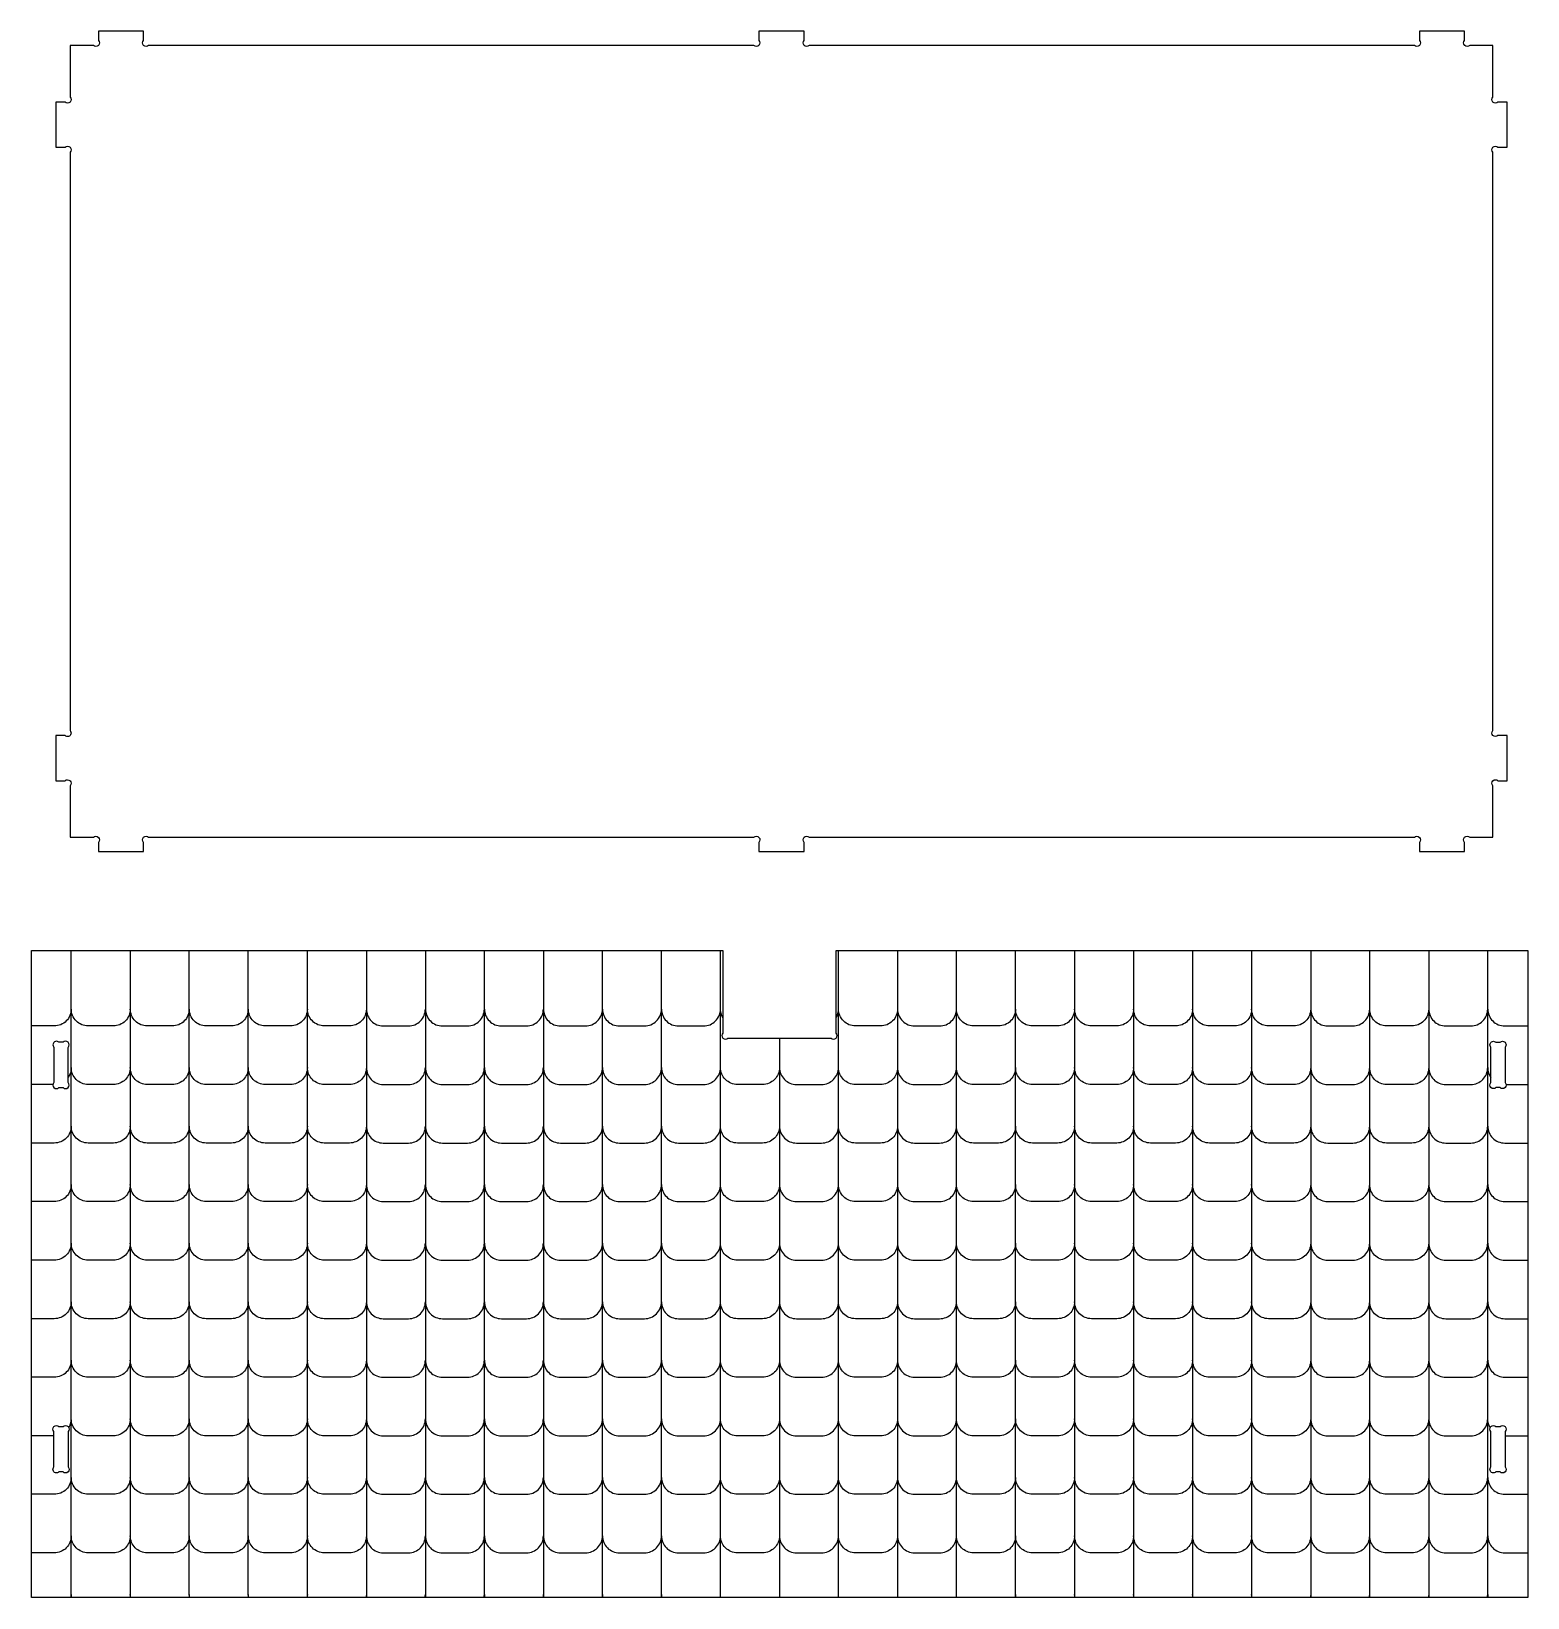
# Model space of a CAD drawing. Extents: x 7608.8 to 7696.2, y 648.4 to 713.
# Drawn here: x 7639.63 to 7666.09, y 648.87 to 676.56 of the extents above; entities that cross this region are included whole.
import ezdxf

# ---------------------------------------------------------------- set-up
doc = ezdxf.new("R2010")
doc.units = 0
doc.header["$MEASUREMENT"] = 0
doc.layers.add('LAYER1', color=18, linetype='CONTINUOUS')

msp = doc.modelspace()

# ---------------------------------------------------------------- linework, layer by layer
at = {"layer": 'LAYER1'}
for points in [[(7653.298, 662.064), (7653.298, 662.225, -1), (7653.387, 662.314), (7664.09, 662.314, -1), (7664.178, 662.225), (7664.178, 662.064), (7664.978, 662.064), (7664.978, 662.225, -1), (7665.067, 662.314), (7665.478, 662.314), (7665.478, 663.225, -1), (7665.567, 663.314), (7665.728, 663.314), (7665.728, 664.114), (7665.567, 664.114, -1), (7665.478, 664.202), (7665.478, 674.425, -1), (7665.567, 674.514), (7665.728, 674.514), (7665.728, 675.314), (7665.567, 675.314, -1), (7665.478, 675.402), (7665.478, 676.314), (7665.067, 676.314, -1), (7664.978, 676.402), (7664.978, 676.564), (7664.178, 676.564), (7664.178, 676.402, -1), (7664.09, 676.314), (7653.387, 676.314, -1), (7653.298, 676.402), (7653.298, 676.564), (7652.498, 676.564), (7652.498, 676.402, -1), (7652.41, 676.314), (7641.707, 676.314, -1), (7641.618, 676.402), (7641.618, 676.564), (7640.818, 676.564), (7640.818, 676.402, -1), (7640.73, 676.314), (7640.318, 676.314), (7640.318, 675.402, -1), (7640.23, 675.314), (7640.068, 675.314), (7640.068, 674.514), (7640.23, 674.514, -1), (7640.318, 674.425), (7640.318, 664.202, -1), (7640.23, 664.114), (7640.068, 664.114), (7640.068, 663.314), (7640.23, 663.314, -1), (7640.318, 663.225), (7640.318, 662.314), (7640.73, 662.314, -1), (7640.818, 662.225), (7640.818, 662.064), (7641.618, 662.064), (7641.618, 662.225, -1), (7641.707, 662.314), (7652.41, 662.314, -1), (7652.498, 662.225), (7652.498, 662.064)], [(7639.633, 660.314), (7651.863, 660.314), (7651.863, 658.853, 1), (7651.951, 658.765), (7653.774, 658.765, 1), (7653.863, 658.853), (7653.863, 660.314), (7666.093, 660.314), (7666.093, 648.872), (7639.633, 648.872)], [(7640.033, 658.601), (7640.033, 657.978, 1), (7640.121, 657.89), (7640.194, 657.89, 1), (7640.283, 657.978), (7640.283, 658.601, 1), (7640.194, 658.69), (7640.121, 658.69, 1)], [(7665.693, 658.601), (7665.693, 657.978, -1), (7665.604, 657.89), (7665.531, 657.89, -1), (7665.443, 657.978), (7665.443, 658.601, -1), (7665.531, 658.69), (7665.604, 658.69, -1)], [(7640.283, 651.807), (7640.283, 651.184, -1), (7640.194, 651.095), (7640.121, 651.095, -1), (7640.033, 651.184), (7640.033, 651.807, -1), (7640.121, 651.895), (7640.194, 651.895, -1)], [(7665.693, 651.807), (7665.693, 651.184, -1), (7665.604, 651.095), (7665.531, 651.095, -1), (7665.443, 651.184), (7665.443, 651.807, -1), (7665.531, 651.895), (7665.604, 651.895, -1)]]:
    msp.add_lwpolyline(points, format="xyb", close=True, dxfattribs=at)
for points in [[(7640.344, 648.872, -0.047899), (7640.339, 648.929), (7640.339, 660.314)], [(7641.383, 660.314), (7641.383, 648.929, -0.047899), (7641.377, 648.872)], [(7642.432, 648.872, -0.047899), (7642.426, 648.929), (7642.426, 660.314)], [(7643.475, 648.872, -0.047899), (7643.47, 648.929), (7643.47, 660.314)], [(7644.519, 648.872, -0.047899), (7644.514, 648.929), (7644.514, 660.314)], [(7645.557, 660.314), (7645.557, 648.929, 0.047899), (7645.563, 648.872)], [(7646.601, 660.314), (7646.601, 648.929, 0.047899), (7646.606, 648.872)], [(7647.639, 648.872, 0.047899), (7647.644, 648.929), (7647.644, 660.314)], [(7648.688, 660.314), (7648.688, 648.929, 0.047899), (7648.694, 648.872)], [(7649.726, 648.872, 0.047899), (7649.732, 648.929), (7649.732, 660.314)], [(7650.77, 648.872, 0.047899), (7650.775, 648.929), (7650.775, 660.314)], [(7651.825, 648.872, -0.047899), (7651.819, 648.929), (7651.819, 660.314)], [(7653.901, 648.872, 0.047899), (7653.906, 648.929), (7653.906, 660.314)], [(7654.95, 660.314), (7654.95, 648.929, -0.047899), (7654.945, 648.872)], [(7655.988, 648.872, 0.047899), (7655.994, 648.929), (7655.994, 660.314)], [(7657.043, 648.872, -0.047899), (7657.037, 648.929), (7657.037, 660.314)], [(7658.081, 660.314), (7658.081, 648.929, -0.047899), (7658.075, 648.872)], [(7659.125, 660.314), (7659.125, 648.929, -0.047899), (7659.119, 648.872)], [(7660.168, 660.314), (7660.168, 648.929, -0.047899), (7660.163, 648.872)], [(7661.212, 660.314), (7661.212, 648.929, -0.047899), (7661.206, 648.872)], [(7662.256, 660.314), (7662.256, 648.929, -0.047899), (7662.25, 648.872)], [(7663.294, 648.872, 0.047899), (7663.299, 648.929), (7663.299, 660.314)], [(7664.343, 660.314), (7664.343, 648.929, 0.047899), (7664.348, 648.872)], [(7665.381, 648.872, 0.047899), (7665.386, 648.929), (7665.386, 660.314)], [(7640.339, 659.279, -0.414214), (7640.039, 658.979), (7639.633, 658.979)], [(7641.383, 659.279, -0.414214), (7641.083, 658.979), (7640.639, 658.979, -0.414214), (7640.339, 659.279)], [(7642.426, 659.279, -0.414214), (7642.126, 658.979), (7641.683, 658.979, -0.414214), (7641.383, 659.279)], [(7643.47, 659.279, -0.414214), (7643.17, 658.979), (7642.726, 658.979, -0.414214), (7642.426, 659.279)], [(7644.514, 659.279, -0.414214), (7644.214, 658.979), (7643.77, 658.979, -0.414214), (7643.47, 659.279)], [(7645.557, 659.279, -0.414214), (7645.257, 658.979), (7644.814, 658.979, -0.414214), (7644.514, 659.279)], [(7645.557, 659.279, 0.414214), (7645.857, 658.979), (7646.301, 658.979, 0.414214), (7646.601, 659.279)], [(7646.601, 659.279, 0.414214), (7646.901, 658.979), (7647.344, 658.979, 0.414214), (7647.644, 659.279)], [(7647.644, 659.279, 0.414214), (7647.944, 658.979), (7648.388, 658.979, 0.414214), (7648.688, 659.279)], [(7648.688, 659.279, 0.414214), (7648.988, 658.979), (7649.432, 658.979, 0.414214), (7649.732, 659.279)], [(7649.732, 659.279, 0.414214), (7650.032, 658.979), (7650.475, 658.979, 0.414214), (7650.775, 659.279)], [(7650.775, 659.279, 0.414214), (7651.075, 658.979), (7651.519, 658.979, 0.414214), (7651.819, 659.279)], [(7651.863, 659.123, -0.137402), (7651.819, 659.279)], [(7653.863, 659.123, 0.137402), (7653.906, 659.279)], [(7654.95, 659.279, -0.414214), (7654.65, 658.979), (7654.206, 658.979, -0.414214), (7653.906, 659.279)], [(7654.95, 659.279, 0.414214), (7655.25, 658.979), (7655.694, 658.979, 0.414214), (7655.994, 659.279)], [(7657.037, 659.279, -0.414214), (7656.737, 658.979), (7656.294, 658.979, -0.414214), (7655.994, 659.279)], [(7658.081, 659.279, -0.414214), (7657.781, 658.979), (7657.337, 658.979, -0.414214), (7657.037, 659.279)], [(7659.125, 659.279, -0.414214), (7658.825, 658.979), (7658.381, 658.979, -0.414214), (7658.081, 659.279)], [(7660.168, 659.279, -0.414214), (7659.868, 658.979), (7659.425, 658.979, -0.414214), (7659.125, 659.279)], [(7661.212, 659.279, -0.414214), (7660.912, 658.979), (7660.468, 658.979, -0.414214), (7660.168, 659.279)], [(7662.256, 659.279, -0.414214), (7661.956, 658.979), (7661.512, 658.979, -0.414214), (7661.212, 659.279)], [(7662.256, 659.279, 0.414214), (7662.556, 658.979), (7662.999, 658.979, 0.414214), (7663.299, 659.279)], [(7664.343, 659.279, -0.414214), (7664.043, 658.979), (7663.599, 658.979, -0.414214), (7663.299, 659.279)], [(7664.343, 659.279, 0.414214), (7664.643, 658.979), (7665.086, 658.979, 0.414214), (7665.386, 659.279)], [(7665.386, 659.279, 0.414214), (7665.686, 658.979), (7666.093, 658.979)], [(7652.863, 658.765), (7652.863, 648.929, -0.047899), (7652.857, 648.872)], [(7640.339, 658.244, -0.156846), (7640.283, 658.069)], [(7641.383, 658.244, -0.414214), (7641.083, 657.944), (7640.639, 657.944, -0.414214), (7640.339, 658.244)], [(7642.426, 658.244, -0.414214), (7642.126, 657.944), (7641.683, 657.944, -0.414214), (7641.383, 658.244)], [(7643.47, 658.244, -0.414214), (7643.17, 657.944), (7642.726, 657.944, -0.414214), (7642.426, 658.244)], [(7644.514, 658.244, -0.414214), (7644.214, 657.944), (7643.77, 657.944, -0.414214), (7643.47, 658.244)], [(7645.557, 658.244, -0.414214), (7645.257, 657.944), (7644.814, 657.944, -0.414214), (7644.514, 658.244)], [(7645.557, 658.244, 0.414214), (7645.857, 657.944), (7646.301, 657.944, 0.414214), (7646.601, 658.244)], [(7646.601, 658.244, 0.414214), (7646.901, 657.944), (7647.344, 657.944, 0.414214), (7647.644, 658.244)], [(7647.644, 658.244, 0.414214), (7647.944, 657.944), (7648.388, 657.944, 0.414214), (7648.688, 658.244)], [(7648.688, 658.244, 0.414214), (7648.988, 657.944), (7649.432, 657.944, 0.414214), (7649.732, 658.244)], [(7649.732, 658.244, 0.414214), (7650.032, 657.944), (7650.475, 657.944, 0.414214), (7650.775, 658.244)], [(7650.775, 658.244, 0.414214), (7651.075, 657.944), (7651.519, 657.944, 0.414214), (7651.819, 658.244)], [(7652.863, 658.244, -0.414214), (7652.563, 657.944), (7652.119, 657.944, -0.414214), (7651.819, 658.244)], [(7652.863, 658.244, 0.414214), (7653.163, 657.944), (7653.606, 657.944, 0.414214), (7653.906, 658.244)], [(7654.95, 658.244, -0.414214), (7654.65, 657.944), (7654.206, 657.944, -0.414214), (7653.906, 658.244)], [(7654.95, 658.244, 0.414214), (7655.25, 657.944), (7655.694, 657.944, 0.414214), (7655.994, 658.244)], [(7657.037, 658.244, -0.414214), (7656.737, 657.944), (7656.294, 657.944, -0.414214), (7655.994, 658.244)], [(7658.081, 658.244, -0.414214), (7657.781, 657.944), (7657.337, 657.944, -0.414214), (7657.037, 658.244)], [(7659.125, 658.244, -0.414214), (7658.825, 657.944), (7658.381, 657.944, -0.414214), (7658.081, 658.244)], [(7660.168, 658.244, -0.414214), (7659.868, 657.944), (7659.425, 657.944, -0.414214), (7659.125, 658.244)], [(7661.212, 658.244, -0.414214), (7660.912, 657.944), (7660.468, 657.944, -0.414214), (7660.168, 658.244)], [(7662.256, 658.244, -0.414214), (7661.956, 657.944), (7661.512, 657.944, -0.414214), (7661.212, 658.244)], [(7662.256, 658.244, 0.414214), (7662.556, 657.944), (7662.999, 657.944, 0.414214), (7663.299, 658.244)], [(7664.343, 658.244, -0.414214), (7664.043, 657.944), (7663.599, 657.944, -0.414214), (7663.299, 658.244)], [(7664.343, 658.244, 0.414214), (7664.643, 657.944), (7665.086, 657.944, 0.414214), (7665.386, 658.244)], [(7665.386, 658.244, 0.156846), (7665.443, 658.069)], [(7640.339, 657.209, -0.414214), (7640.039, 656.909), (7639.633, 656.909)], [(7641.383, 657.209, -0.414214), (7641.083, 656.909), (7640.639, 656.909, -0.414214), (7640.339, 657.209)], [(7642.426, 657.209, -0.414214), (7642.126, 656.909), (7641.683, 656.909, -0.414214), (7641.383, 657.209)], [(7643.47, 657.209, -0.414214), (7643.17, 656.909), (7642.726, 656.909, -0.414214), (7642.426, 657.209)], [(7644.514, 657.209, -0.414214), (7644.214, 656.909), (7643.77, 656.909, -0.414214), (7643.47, 657.209)], [(7645.557, 657.209, -0.414214), (7645.257, 656.909), (7644.814, 656.909, -0.414214), (7644.514, 657.209)], [(7645.557, 657.209, 0.414214), (7645.857, 656.909), (7646.301, 656.909, 0.414214), (7646.601, 657.209)], [(7646.601, 657.209, 0.414214), (7646.901, 656.909), (7647.344, 656.909, 0.414214), (7647.644, 657.209)], [(7647.644, 657.209, 0.414214), (7647.944, 656.909), (7648.388, 656.909, 0.414214), (7648.688, 657.209)], [(7648.688, 657.209, 0.414214), (7648.988, 656.909), (7649.432, 656.909, 0.414214), (7649.732, 657.209)], [(7649.732, 657.209, 0.414214), (7650.032, 656.909), (7650.475, 656.909, 0.414214), (7650.775, 657.209)], [(7650.775, 657.209, 0.414214), (7651.075, 656.909), (7651.519, 656.909, 0.414214), (7651.819, 657.209)], [(7652.863, 657.209, -0.414214), (7652.563, 656.909), (7652.119, 656.909, -0.414214), (7651.819, 657.209)], [(7652.863, 657.209, 0.414214), (7653.163, 656.909), (7653.606, 656.909, 0.414214), (7653.906, 657.209)], [(7654.95, 657.209, -0.414214), (7654.65, 656.909), (7654.206, 656.909, -0.414214), (7653.906, 657.209)], [(7654.95, 657.209, 0.414214), (7655.25, 656.909), (7655.694, 656.909, 0.414214), (7655.994, 657.209)], [(7657.037, 657.209, -0.414214), (7656.737, 656.909), (7656.294, 656.909, -0.414214), (7655.994, 657.209)], [(7658.081, 657.209, -0.414214), (7657.781, 656.909), (7657.337, 656.909, -0.414214), (7657.037, 657.209)], [(7659.125, 657.209, -0.414214), (7658.825, 656.909), (7658.381, 656.909, -0.414214), (7658.081, 657.209)], [(7660.168, 657.209, -0.414214), (7659.868, 656.909), (7659.425, 656.909, -0.414214), (7659.125, 657.209)], [(7661.212, 657.209, -0.414214), (7660.912, 656.909), (7660.468, 656.909, -0.414214), (7660.168, 657.209)], [(7662.256, 657.209, -0.414214), (7661.956, 656.909), (7661.512, 656.909, -0.414214), (7661.212, 657.209)], [(7662.256, 657.209, 0.414214), (7662.556, 656.909), (7662.999, 656.909, 0.414214), (7663.299, 657.209)], [(7664.343, 657.209, -0.414214), (7664.043, 656.909), (7663.599, 656.909, -0.414214), (7663.299, 657.209)], [(7664.343, 657.209, 0.414214), (7664.643, 656.909), (7665.086, 656.909, 0.414214), (7665.386, 657.209)], [(7665.386, 657.209, 0.414214), (7665.686, 656.909), (7666.093, 656.909)], [(7640.339, 656.174, -0.414214), (7640.039, 655.874), (7639.633, 655.874)], [(7641.383, 656.174, -0.414214), (7641.083, 655.874), (7640.639, 655.874, -0.414214), (7640.339, 656.174)], [(7642.426, 656.174, -0.414214), (7642.126, 655.874), (7641.683, 655.874, -0.414214), (7641.383, 656.174)], [(7643.47, 656.174, -0.414214), (7643.17, 655.874), (7642.726, 655.874, -0.414214), (7642.426, 656.174)], [(7644.514, 656.174, -0.414214), (7644.214, 655.874), (7643.77, 655.874, -0.414214), (7643.47, 656.174)], [(7645.557, 656.174, -0.414214), (7645.257, 655.874), (7644.814, 655.874, -0.414214), (7644.514, 656.174)], [(7645.557, 656.174, 0.414214), (7645.857, 655.874), (7646.301, 655.874, 0.414214), (7646.601, 656.174)], [(7646.601, 656.174, 0.414214), (7646.901, 655.874), (7647.344, 655.874, 0.414214), (7647.644, 656.174)], [(7647.644, 656.174, 0.414214), (7647.944, 655.874), (7648.388, 655.874, 0.414214), (7648.688, 656.174)], [(7648.688, 656.174, 0.414214), (7648.988, 655.874), (7649.432, 655.874, 0.414214), (7649.732, 656.174)], [(7649.732, 656.174, 0.414214), (7650.032, 655.874), (7650.475, 655.874, 0.414214), (7650.775, 656.174)], [(7650.775, 656.174, 0.414214), (7651.075, 655.874), (7651.519, 655.874, 0.414214), (7651.819, 656.174)], [(7652.863, 656.174, -0.414214), (7652.563, 655.874), (7652.119, 655.874, -0.414214), (7651.819, 656.174)], [(7652.863, 656.174, 0.414214), (7653.163, 655.874), (7653.606, 655.874, 0.414214), (7653.906, 656.174)], [(7654.95, 656.174, -0.414214), (7654.65, 655.874), (7654.206, 655.874, -0.414214), (7653.906, 656.174)], [(7654.95, 656.174, 0.414214), (7655.25, 655.874), (7655.694, 655.874, 0.414214), (7655.994, 656.174)], [(7657.037, 656.174, -0.414214), (7656.737, 655.874), (7656.294, 655.874, -0.414214), (7655.994, 656.174)], [(7658.081, 656.174, -0.414214), (7657.781, 655.874), (7657.337, 655.874, -0.414214), (7657.037, 656.174)], [(7659.125, 656.174, -0.414214), (7658.825, 655.874), (7658.381, 655.874, -0.414214), (7658.081, 656.174)], [(7660.168, 656.174, -0.414214), (7659.868, 655.874), (7659.425, 655.874, -0.414214), (7659.125, 656.174)], [(7661.212, 656.174, -0.414214), (7660.912, 655.874), (7660.468, 655.874, -0.414214), (7660.168, 656.174)], [(7662.256, 656.174, -0.414214), (7661.956, 655.874), (7661.512, 655.874, -0.414214), (7661.212, 656.174)], [(7662.256, 656.174, 0.414214), (7662.556, 655.874), (7662.999, 655.874, 0.414214), (7663.299, 656.174)], [(7664.343, 656.174, -0.414214), (7664.043, 655.874), (7663.599, 655.874, -0.414214), (7663.299, 656.174)], [(7664.343, 656.174, 0.414214), (7664.643, 655.874), (7665.086, 655.874, 0.414214), (7665.386, 656.174)], [(7665.386, 656.174, 0.414214), (7665.686, 655.874), (7666.093, 655.874)], [(7640.339, 655.139, -0.414214), (7640.039, 654.839), (7639.633, 654.839)], [(7641.383, 655.139, -0.414214), (7641.083, 654.839), (7640.639, 654.839, -0.414214), (7640.339, 655.139)], [(7642.426, 655.139, -0.414214), (7642.126, 654.839), (7641.683, 654.839, -0.414214), (7641.383, 655.139)], [(7643.47, 655.139, -0.414214), (7643.17, 654.839), (7642.726, 654.839, -0.414214), (7642.426, 655.139)], [(7644.514, 655.139, -0.414214), (7644.214, 654.839), (7643.77, 654.839, -0.414214), (7643.47, 655.139)], [(7645.557, 655.139, -0.414214), (7645.257, 654.839), (7644.814, 654.839, -0.414214), (7644.514, 655.139)], [(7645.557, 655.139, 0.414214), (7645.857, 654.839), (7646.301, 654.839, 0.414214), (7646.601, 655.139)], [(7646.601, 655.139, 0.414214), (7646.901, 654.839), (7647.344, 654.839, 0.414214), (7647.644, 655.139)], [(7647.644, 655.139, 0.414214), (7647.944, 654.839), (7648.388, 654.839, 0.414214), (7648.688, 655.139)], [(7648.688, 655.139, 0.414214), (7648.988, 654.839), (7649.432, 654.839, 0.414214), (7649.732, 655.139)], [(7649.732, 655.139, 0.414214), (7650.032, 654.839), (7650.475, 654.839, 0.414214), (7650.775, 655.139)], [(7650.775, 655.139, 0.414214), (7651.075, 654.839), (7651.519, 654.839, 0.414214), (7651.819, 655.139)], [(7652.863, 655.139, -0.414214), (7652.563, 654.839), (7652.119, 654.839, -0.414214), (7651.819, 655.139)], [(7652.863, 655.139, 0.414214), (7653.163, 654.839), (7653.606, 654.839, 0.414214), (7653.906, 655.139)], [(7654.95, 655.139, -0.414214), (7654.65, 654.839), (7654.206, 654.839, -0.414214), (7653.906, 655.139)], [(7654.95, 655.139, 0.414214), (7655.25, 654.839), (7655.694, 654.839, 0.414214), (7655.994, 655.139)], [(7657.037, 655.139, -0.414214), (7656.737, 654.839), (7656.294, 654.839, -0.414214), (7655.994, 655.139)], [(7658.081, 655.139, -0.414214), (7657.781, 654.839), (7657.337, 654.839, -0.414214), (7657.037, 655.139)], [(7659.125, 655.139, -0.414214), (7658.825, 654.839), (7658.381, 654.839, -0.414214), (7658.081, 655.139)], [(7660.168, 655.139, -0.414214), (7659.868, 654.839), (7659.425, 654.839, -0.414214), (7659.125, 655.139)], [(7661.212, 655.139, -0.414214), (7660.912, 654.839), (7660.468, 654.839, -0.414214), (7660.168, 655.139)], [(7662.256, 655.139, -0.414214), (7661.956, 654.839), (7661.512, 654.839, -0.414214), (7661.212, 655.139)], [(7662.256, 655.139, 0.414214), (7662.556, 654.839), (7662.999, 654.839, 0.414214), (7663.299, 655.139)], [(7664.343, 655.139, -0.414214), (7664.043, 654.839), (7663.599, 654.839, -0.414214), (7663.299, 655.139)], [(7664.343, 655.139, 0.414214), (7664.643, 654.839), (7665.086, 654.839, 0.414214), (7665.386, 655.139)], [(7665.386, 655.139, 0.414214), (7665.686, 654.839), (7666.093, 654.839)], [(7640.339, 654.104, -0.414214), (7640.039, 653.804), (7639.633, 653.804)], [(7641.383, 654.104, -0.414214), (7641.083, 653.804), (7640.639, 653.804, -0.414214), (7640.339, 654.104)], [(7642.426, 654.104, -0.414214), (7642.126, 653.804), (7641.683, 653.804, -0.414214), (7641.383, 654.104)], [(7643.47, 654.104, -0.414214), (7643.17, 653.804), (7642.726, 653.804, -0.414214), (7642.426, 654.104)], [(7644.514, 654.104, -0.414214), (7644.214, 653.804), (7643.77, 653.804, -0.414214), (7643.47, 654.104)], [(7645.557, 654.104, -0.414214), (7645.257, 653.804), (7644.814, 653.804, -0.414214), (7644.514, 654.104)], [(7645.557, 654.104, 0.414214), (7645.857, 653.804), (7646.301, 653.804, 0.414214), (7646.601, 654.104)], [(7646.601, 654.104, 0.414214), (7646.901, 653.804), (7647.344, 653.804, 0.414214), (7647.644, 654.104)], [(7647.644, 654.104, 0.414214), (7647.944, 653.804), (7648.388, 653.804, 0.414214), (7648.688, 654.104)], [(7648.688, 654.104, 0.414214), (7648.988, 653.804), (7649.432, 653.804, 0.414214), (7649.732, 654.104)], [(7649.732, 654.104, 0.414214), (7650.032, 653.804), (7650.475, 653.804, 0.414214), (7650.775, 654.104)], [(7650.775, 654.104, 0.414214), (7651.075, 653.804), (7651.519, 653.804, 0.414214), (7651.819, 654.104)], [(7652.863, 654.104, -0.414214), (7652.563, 653.804), (7652.119, 653.804, -0.414214), (7651.819, 654.104)], [(7652.863, 654.104, 0.414214), (7653.163, 653.804), (7653.606, 653.804, 0.414214), (7653.906, 654.104)], [(7654.95, 654.104, -0.414214), (7654.65, 653.804), (7654.206, 653.804, -0.414214), (7653.906, 654.104)], [(7654.95, 654.104, 0.414214), (7655.25, 653.804), (7655.694, 653.804, 0.414214), (7655.994, 654.104)], [(7657.037, 654.104, -0.414214), (7656.737, 653.804), (7656.294, 653.804, -0.414214), (7655.994, 654.104)], [(7658.081, 654.104, -0.414214), (7657.781, 653.804), (7657.337, 653.804, -0.414214), (7657.037, 654.104)], [(7659.125, 654.104, -0.414214), (7658.825, 653.804), (7658.381, 653.804, -0.414214), (7658.081, 654.104)], [(7660.168, 654.104, -0.414214), (7659.868, 653.804), (7659.425, 653.804, -0.414214), (7659.125, 654.104)], [(7661.212, 654.104, -0.414214), (7660.912, 653.804), (7660.468, 653.804, -0.414214), (7660.168, 654.104)], [(7662.256, 654.104, -0.414214), (7661.956, 653.804), (7661.512, 653.804, -0.414214), (7661.212, 654.104)], [(7662.256, 654.104, 0.414214), (7662.556, 653.804), (7662.999, 653.804, 0.414214), (7663.299, 654.104)], [(7664.343, 654.104, -0.414214), (7664.043, 653.804), (7663.599, 653.804, -0.414214), (7663.299, 654.104)], [(7664.343, 654.104, 0.414214), (7664.643, 653.804), (7665.086, 653.804, 0.414214), (7665.386, 654.104)], [(7665.386, 654.104, 0.414214), (7665.686, 653.804), (7666.093, 653.804)], [(7640.339, 653.069, -0.414214), (7640.039, 652.769), (7639.633, 652.769)], [(7641.383, 653.069, -0.414214), (7641.083, 652.769), (7640.639, 652.769, -0.414214), (7640.339, 653.069)], [(7642.426, 653.069, -0.414214), (7642.126, 652.769), (7641.683, 652.769, -0.414214), (7641.383, 653.069)], [(7643.47, 653.069, -0.414214), (7643.17, 652.769), (7642.726, 652.769, -0.414214), (7642.426, 653.069)], [(7644.514, 653.069, -0.414214), (7644.214, 652.769), (7643.77, 652.769, -0.414214), (7643.47, 653.069)], [(7645.557, 653.069, -0.414214), (7645.257, 652.769), (7644.814, 652.769, -0.414214), (7644.514, 653.069)], [(7645.557, 653.069, 0.414214), (7645.857, 652.769), (7646.301, 652.769, 0.414214), (7646.601, 653.069)], [(7646.601, 653.069, 0.414214), (7646.901, 652.769), (7647.344, 652.769, 0.414214), (7647.644, 653.069)], [(7647.644, 653.069, 0.414214), (7647.944, 652.769), (7648.388, 652.769, 0.414214), (7648.688, 653.069)], [(7648.688, 653.069, 0.414214), (7648.988, 652.769), (7649.432, 652.769, 0.414214), (7649.732, 653.069)], [(7649.732, 653.069, 0.414214), (7650.032, 652.769), (7650.475, 652.769, 0.414214), (7650.775, 653.069)], [(7650.775, 653.069, 0.414214), (7651.075, 652.769), (7651.519, 652.769, 0.414214), (7651.819, 653.069)], [(7652.863, 653.069, -0.414214), (7652.563, 652.769), (7652.119, 652.769, -0.414214), (7651.819, 653.069)], [(7652.863, 653.069, 0.414214), (7653.163, 652.769), (7653.606, 652.769, 0.414214), (7653.906, 653.069)], [(7654.95, 653.069, -0.414214), (7654.65, 652.769), (7654.206, 652.769, -0.414214), (7653.906, 653.069)], [(7654.95, 653.069, 0.414214), (7655.25, 652.769), (7655.694, 652.769, 0.414214), (7655.994, 653.069)], [(7657.037, 653.069, -0.414214), (7656.737, 652.769), (7656.294, 652.769, -0.414214), (7655.994, 653.069)], [(7658.081, 653.069, -0.414214), (7657.781, 652.769), (7657.337, 652.769, -0.414214), (7657.037, 653.069)], [(7659.125, 653.069, -0.414214), (7658.825, 652.769), (7658.381, 652.769, -0.414214), (7658.081, 653.069)], [(7660.168, 653.069, -0.414214), (7659.868, 652.769), (7659.425, 652.769, -0.414214), (7659.125, 653.069)], [(7661.212, 653.069, -0.414214), (7660.912, 652.769), (7660.468, 652.769, -0.414214), (7660.168, 653.069)], [(7662.256, 653.069, -0.414214), (7661.956, 652.769), (7661.512, 652.769, -0.414214), (7661.212, 653.069)], [(7662.256, 653.069, 0.414214), (7662.556, 652.769), (7662.999, 652.769, 0.414214), (7663.299, 653.069)], [(7664.343, 653.069, -0.414214), (7664.043, 652.769), (7663.599, 652.769, -0.414214), (7663.299, 653.069)], [(7664.343, 653.069, 0.414214), (7664.643, 652.769), (7665.086, 652.769, 0.414214), (7665.386, 653.069)], [(7665.386, 653.069, 0.414214), (7665.686, 652.769), (7666.093, 652.769)], [(7641.383, 652.034, -0.414214), (7641.083, 651.734), (7640.639, 651.734, -0.414214), (7640.339, 652.034)], [(7642.426, 652.034, -0.414214), (7642.126, 651.734), (7641.683, 651.734, -0.414214), (7641.383, 652.034)], [(7643.47, 652.034, -0.414214), (7643.17, 651.734), (7642.726, 651.734, -0.414214), (7642.426, 652.034)], [(7644.514, 652.034, -0.414214), (7644.214, 651.734), (7643.77, 651.734, -0.414214), (7643.47, 652.034)], [(7645.557, 652.034, -0.414214), (7645.257, 651.734), (7644.814, 651.734, -0.414214), (7644.514, 652.034)], [(7645.557, 652.034, 0.414214), (7645.857, 651.734), (7646.301, 651.734, 0.414214), (7646.601, 652.034)], [(7646.601, 652.034, 0.414214), (7646.901, 651.734), (7647.344, 651.734, 0.414214), (7647.644, 652.034)], [(7647.644, 652.034, 0.414214), (7647.944, 651.734), (7648.388, 651.734, 0.414214), (7648.688, 652.034)], [(7648.688, 652.034, 0.414214), (7648.988, 651.734), (7649.432, 651.734, 0.414214), (7649.732, 652.034)], [(7649.732, 652.034, 0.414214), (7650.032, 651.734), (7650.475, 651.734, 0.414214), (7650.775, 652.034)], [(7650.775, 652.034, 0.414214), (7651.075, 651.734), (7651.519, 651.734, 0.414214), (7651.819, 652.034)], [(7652.863, 652.034, -0.414214), (7652.563, 651.734), (7652.119, 651.734, -0.414214), (7651.819, 652.034)], [(7652.863, 652.034, 0.414214), (7653.163, 651.734), (7653.606, 651.734, 0.414214), (7653.906, 652.034)], [(7654.95, 652.034, -0.414214), (7654.65, 651.734), (7654.206, 651.734, -0.414214), (7653.906, 652.034)], [(7654.95, 652.034, 0.414214), (7655.25, 651.734), (7655.694, 651.734, 0.414214), (7655.994, 652.034)], [(7657.037, 652.034, -0.414214), (7656.737, 651.734), (7656.294, 651.734, -0.414214), (7655.994, 652.034)], [(7658.081, 652.034, -0.414214), (7657.781, 651.734), (7657.337, 651.734, -0.414214), (7657.037, 652.034)], [(7659.125, 652.034, -0.414214), (7658.825, 651.734), (7658.381, 651.734, -0.414214), (7658.081, 652.034)], [(7660.168, 652.034, -0.414214), (7659.868, 651.734), (7659.425, 651.734, -0.414214), (7659.125, 652.034)], [(7661.212, 652.034, -0.414214), (7660.912, 651.734), (7660.468, 651.734, -0.414214), (7660.168, 652.034)], [(7662.256, 652.034, -0.414214), (7661.956, 651.734), (7661.512, 651.734, -0.414214), (7661.212, 652.034)], [(7662.256, 652.034, 0.414214), (7662.556, 651.734), (7662.999, 651.734, 0.414214), (7663.299, 652.034)], [(7664.343, 652.034, -0.414214), (7664.043, 651.734), (7663.599, 651.734, -0.414214), (7663.299, 652.034)], [(7664.343, 652.034, 0.414214), (7664.643, 651.734), (7665.086, 651.734, 0.414214), (7665.386, 652.034)], [(7640.339, 650.999, -0.414214), (7640.039, 650.699), (7639.633, 650.699)], [(7641.383, 650.999, -0.414214), (7641.083, 650.699), (7640.639, 650.699, -0.414214), (7640.339, 650.999)], [(7642.426, 650.999, -0.414214), (7642.126, 650.699), (7641.683, 650.699, -0.414214), (7641.383, 650.999)], [(7643.47, 650.999, -0.414214), (7643.17, 650.699), (7642.726, 650.699, -0.414214), (7642.426, 650.999)], [(7644.514, 650.999, -0.414214), (7644.214, 650.699), (7643.77, 650.699, -0.414214), (7643.47, 650.999)], [(7645.557, 650.999, -0.414214), (7645.257, 650.699), (7644.814, 650.699, -0.414214), (7644.514, 650.999)], [(7645.557, 650.999, 0.414214), (7645.857, 650.699), (7646.301, 650.699, 0.414214), (7646.601, 650.999)], [(7646.601, 650.999, 0.414214), (7646.901, 650.699), (7647.344, 650.699, 0.414214), (7647.644, 650.999)], [(7647.644, 650.999, 0.414214), (7647.944, 650.699), (7648.388, 650.699, 0.414214), (7648.688, 650.999)], [(7648.688, 650.999, 0.414214), (7648.988, 650.699), (7649.432, 650.699, 0.414214), (7649.732, 650.999)], [(7649.732, 650.999, 0.414214), (7650.032, 650.699), (7650.475, 650.699, 0.414214), (7650.775, 650.999)], [(7650.775, 650.999, 0.414214), (7651.075, 650.699), (7651.519, 650.699, 0.414214), (7651.819, 650.999)], [(7652.863, 650.999, -0.414214), (7652.563, 650.699), (7652.119, 650.699, -0.414214), (7651.819, 650.999)], [(7652.863, 650.999, 0.414214), (7653.163, 650.699), (7653.606, 650.699, 0.414214), (7653.906, 650.999)], [(7654.95, 650.999, -0.414214), (7654.65, 650.699), (7654.206, 650.699, -0.414214), (7653.906, 650.999)], [(7654.95, 650.999, 0.414214), (7655.25, 650.699), (7655.694, 650.699, 0.414214), (7655.994, 650.999)], [(7657.037, 650.999, -0.414214), (7656.737, 650.699), (7656.294, 650.699, -0.414214), (7655.994, 650.999)], [(7658.081, 650.999, -0.414214), (7657.781, 650.699), (7657.337, 650.699, -0.414214), (7657.037, 650.999)], [(7659.125, 650.999, -0.414214), (7658.825, 650.699), (7658.381, 650.699, -0.414214), (7658.081, 650.999)], [(7660.168, 650.999, -0.414214), (7659.868, 650.699), (7659.425, 650.699, -0.414214), (7659.125, 650.999)], [(7661.212, 650.999, -0.414214), (7660.912, 650.699), (7660.468, 650.699, -0.414214), (7660.168, 650.999)], [(7662.256, 650.999, -0.414214), (7661.956, 650.699), (7661.512, 650.699, -0.414214), (7661.212, 650.999)], [(7662.256, 650.999, 0.414214), (7662.556, 650.699), (7662.999, 650.699, 0.414214), (7663.299, 650.999)], [(7664.343, 650.999, -0.414214), (7664.043, 650.699), (7663.599, 650.699, -0.414214), (7663.299, 650.999)], [(7664.343, 650.999, 0.414214), (7664.643, 650.699), (7665.086, 650.699, 0.414214), (7665.386, 650.999)], [(7665.386, 650.999, 0.414214), (7665.686, 650.699), (7666.093, 650.699)], [(7640.339, 649.964, -0.414214), (7640.039, 649.664), (7639.633, 649.664)], [(7641.383, 649.964, -0.414214), (7641.083, 649.664), (7640.639, 649.664, -0.414214), (7640.339, 649.964)], [(7642.426, 649.964, -0.414214), (7642.126, 649.664), (7641.683, 649.664, -0.414214), (7641.383, 649.964)], [(7643.47, 649.964, -0.414214), (7643.17, 649.664), (7642.726, 649.664, -0.414214), (7642.426, 649.964)], [(7644.514, 649.964, -0.414214), (7644.214, 649.664), (7643.77, 649.664, -0.414214), (7643.47, 649.964)], [(7645.557, 649.964, -0.414214), (7645.257, 649.664), (7644.814, 649.664, -0.414214), (7644.514, 649.964)], [(7645.557, 649.964, 0.414214), (7645.857, 649.664), (7646.301, 649.664, 0.414214), (7646.601, 649.964)], [(7646.601, 649.964, 0.414214), (7646.901, 649.664), (7647.344, 649.664, 0.414214), (7647.644, 649.964)], [(7647.644, 649.964, 0.414214), (7647.944, 649.664), (7648.388, 649.664, 0.414214), (7648.688, 649.964)], [(7648.688, 649.964, 0.414214), (7648.988, 649.664), (7649.432, 649.664, 0.414214), (7649.732, 649.964)], [(7649.732, 649.964, 0.414214), (7650.032, 649.664), (7650.475, 649.664, 0.414214), (7650.775, 649.964)], [(7650.775, 649.964, 0.414214), (7651.075, 649.664), (7651.519, 649.664, 0.414214), (7651.819, 649.964)], [(7652.863, 649.964, -0.414214), (7652.563, 649.664), (7652.119, 649.664, -0.414214), (7651.819, 649.964)], [(7652.863, 649.964, 0.414214), (7653.163, 649.664), (7653.606, 649.664, 0.414214), (7653.906, 649.964)], [(7654.95, 649.964, -0.414214), (7654.65, 649.664), (7654.206, 649.664, -0.414214), (7653.906, 649.964)], [(7654.95, 649.964, 0.414214), (7655.25, 649.664), (7655.694, 649.664, 0.414214), (7655.994, 649.964)], [(7657.037, 649.964, -0.414214), (7656.737, 649.664), (7656.294, 649.664, -0.414214), (7655.994, 649.964)], [(7658.081, 649.964, -0.414214), (7657.781, 649.664), (7657.337, 649.664, -0.414214), (7657.037, 649.964)], [(7659.125, 649.964, -0.414214), (7658.825, 649.664), (7658.381, 649.664, -0.414214), (7658.081, 649.964)], [(7660.168, 649.964, -0.414214), (7659.868, 649.664), (7659.425, 649.664, -0.414214), (7659.125, 649.964)], [(7661.212, 649.964, -0.414214), (7660.912, 649.664), (7660.468, 649.664, -0.414214), (7660.168, 649.964)], [(7662.256, 649.964, -0.414214), (7661.956, 649.664), (7661.512, 649.664, -0.414214), (7661.212, 649.964)], [(7662.256, 649.964, 0.414214), (7662.556, 649.664), (7662.999, 649.664, 0.414214), (7663.299, 649.964)], [(7664.343, 649.964, -0.414214), (7664.043, 649.664), (7663.599, 649.664, -0.414214), (7663.299, 649.964)], [(7664.343, 649.964, 0.414214), (7664.643, 649.664), (7665.086, 649.664, 0.414214), (7665.386, 649.964)], [(7665.386, 649.964, 0.414214), (7665.686, 649.664), (7666.093, 649.664)], [(7640.339, 648.929, -0.047899), (7640.333, 648.872)], [(7641.388, 648.872, -0.047899), (7641.383, 648.929)], [(7642.426, 648.929, -0.047899), (7642.421, 648.872)], [(7643.47, 648.929, -0.047899), (7643.464, 648.872)], [(7644.514, 648.929, -0.047899), (7644.508, 648.872)], [(7645.557, 648.929, -0.047899), (7645.552, 648.872)], [(7646.595, 648.872, 0.047899), (7646.601, 648.929)], [(7647.644, 648.929, 0.047899), (7647.65, 648.872)], [(7648.683, 648.872, 0.047899), (7648.688, 648.929)], [(7649.732, 648.929, 0.047899), (7649.737, 648.872)], [(7650.775, 648.929, 0.047899), (7650.781, 648.872)], [(7651.814, 648.872, 0.047899), (7651.819, 648.929)], [(7652.863, 648.929, 0.047899), (7652.868, 648.872)], [(7653.912, 648.872, -0.047899), (7653.906, 648.929)], [(7654.95, 648.929, 0.047899), (7654.955, 648.872)], [(7655.999, 648.872, -0.047899), (7655.994, 648.929)], [(7657.037, 648.929, -0.047899), (7657.032, 648.872)], [(7658.086, 648.872, -0.047899), (7658.081, 648.929)], [(7659.13, 648.872, -0.047899), (7659.125, 648.929)], [(7660.174, 648.872, -0.047899), (7660.168, 648.929)], [(7661.217, 648.872, -0.047899), (7661.212, 648.929)], [(7662.256, 648.929, 0.047899), (7662.261, 648.872)], [(7663.305, 648.872, -0.047899), (7663.299, 648.929)], [(7664.343, 648.929, -0.047899), (7664.337, 648.872)], [(7665.386, 648.929, 0.047899), (7665.392, 648.872)]]:
    msp.add_lwpolyline(points, format="xyb", dxfattribs=at)
for points in [[(7640.015, 657.944), (7639.633, 657.944)], [(7665.71, 657.944), (7666.093, 657.944)], [(7640.295, 651.878), (7640.3, 651.886), (7640.305, 651.895), (7640.31, 651.905), (7640.314, 651.914), (7640.318, 651.923), (7640.322, 651.933), (7640.325, 651.943), (7640.328, 651.952), (7640.33, 651.962), (7640.333, 651.972), (7640.335, 651.982), (7640.336, 651.993), (7640.337, 652.003), (7640.338, 652.013), (7640.339, 652.023), (7640.339, 652.034)], [(7665.43, 651.878), (7665.425, 651.886), (7665.42, 651.896), (7665.416, 651.905), (7665.411, 651.914), (7665.407, 651.923), (7665.404, 651.933), (7665.401, 651.943), (7665.398, 651.953), (7665.395, 651.962), (7665.393, 651.972), (7665.391, 651.982), (7665.389, 651.993), (7665.388, 652.003), (7665.387, 652.013), (7665.387, 652.023), (7665.386, 652.034)], [(7640.033, 651.734), (7639.633, 651.734)], [(7665.693, 651.734), (7666.093, 651.734)]]:
    msp.add_lwpolyline(points, dxfattribs=at)

doc.saveas('drawing.dxf')
